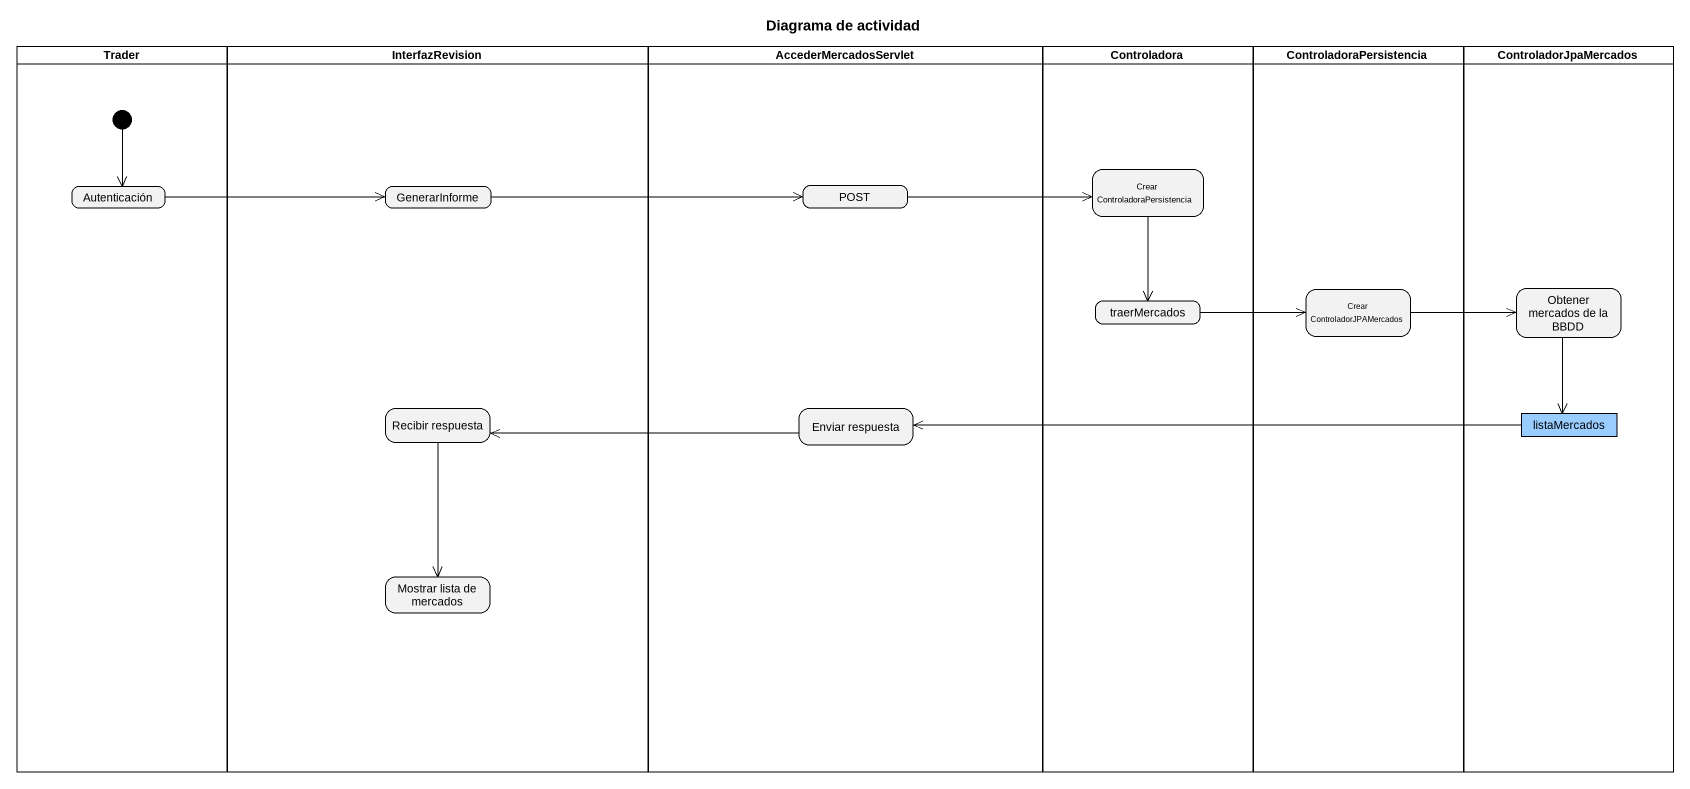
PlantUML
@startuml
title Diagrama de actividad
hide empty description
state Trader <<partition>> {
  state Autenticación
  [*] --> Autenticación
}
state InterfazRevision <<partition>> {
  state GenerarInforme
  state "Recibir respuesta" as Recibir_respuesta
  state "Mostrar lista de mercados" as Mostrar_lista_de_mercados
}
state AccederMercadosServlet <<partition>> {
  state POST
  state "Enviar respuesta" as Enviar_respuesta
}
state Controladora <<partition>> {
  state "Crear ControladoraPersistencia" as Crear_ControladoraPersistenc
  state traerMercados
}
state ControladoraPersistencia <<partition>> {
  state "Crear ControladorJPAMercados" as Crear_ControladorJPAMercados
}
state ControladorJpaMercados <<partition>> {
  state "Obtener mercados de la BBDD" as Obtener_mercados_de_la_BBDD
  state listaMercados <<object>> #99CCFF
}
Crear_ControladoraPersistenc --> traerMercados
Autenticación -right-> GenerarInforme
GenerarInforme -right-> POST
POST -right-> Crear_ControladoraPersistenc
traerMercados -right-> Crear_ControladorJPAMercados
Crear_ControladorJPAMercados -right-> Obtener_mercados_de_la_BBDD
Obtener_mercados_de_la_BBDD --> listaMercados
Recibir_respuesta --> Mostrar_lista_de_mercados
Enviar_respuesta -left-> Recibir_respuesta
listaMercados -left-> Enviar_respuesta
@enduml
